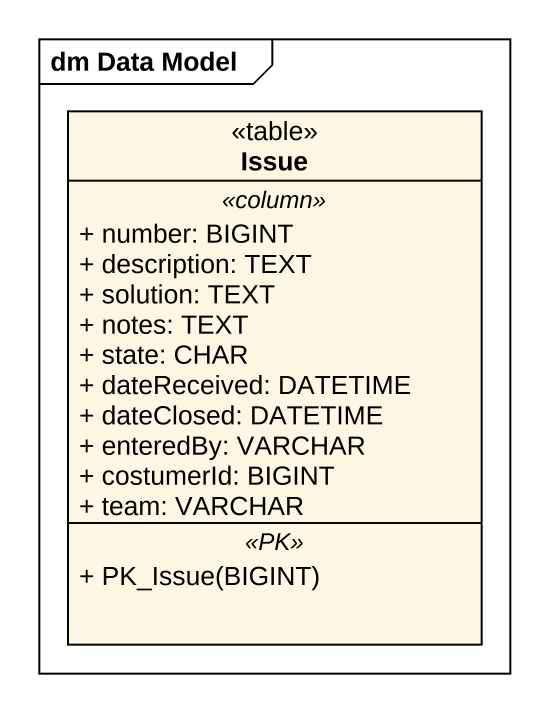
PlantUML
@startuml
mainframe dm Data Model
hide circle
hide empty members
skinparam classAttributeIconSize 0
class Issue <<table>> {
  .. <<column>> ..
  + number: BIGINT
  + description: TEXT
  + solution: TEXT
  + notes: TEXT
  + state: CHAR
  + dateReceived: DATETIME
  + dateClosed: DATETIME
  + enteredBy: VARCHAR
  + costumerId: BIGINT
  + team: VARCHAR
  .. <<PK>> ..
  + PK_Issue(BIGINT)
}
@enduml
